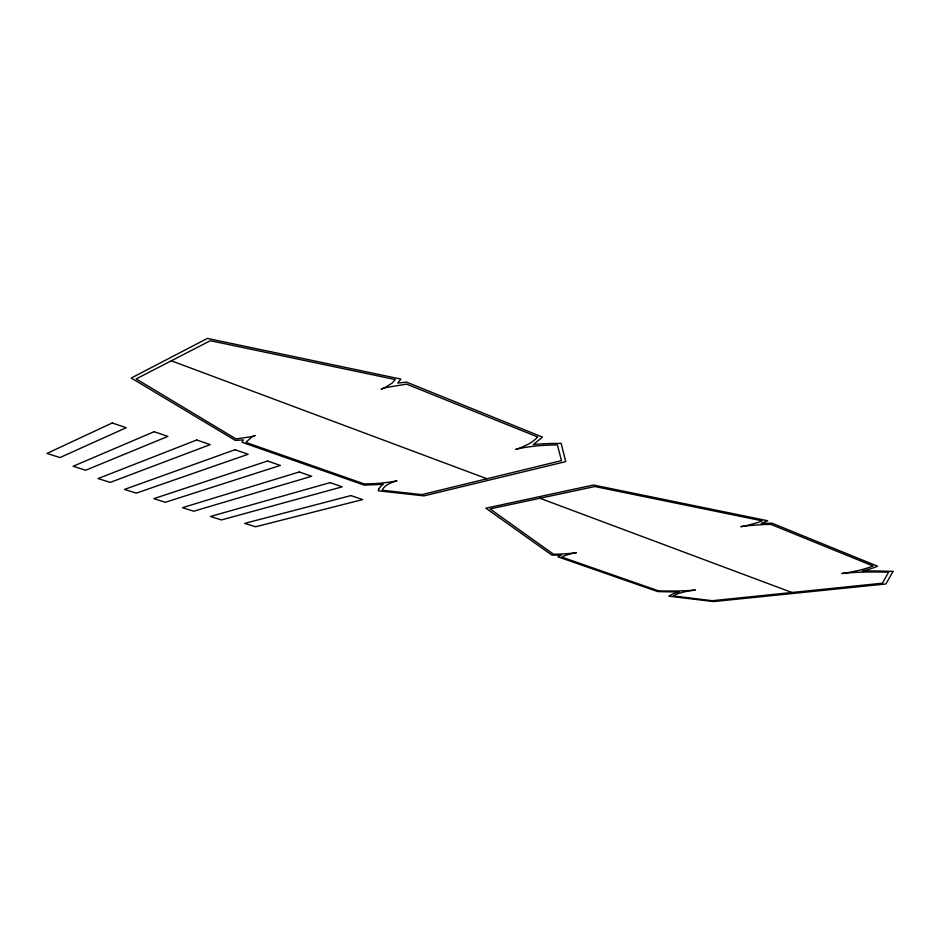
<?xml version="1.0" encoding="UTF-8"?>
<svg xmlns="http://www.w3.org/2000/svg" width="940" height="940" viewBox="0 0 940 940"><rect width="100%" height="100%" fill="white"/><g stroke="black" fill="none" stroke-linecap="round" stroke-linejoin="round"><path stroke-width="1.41" d="M539.924 498.259L791.974 592.505M171.327 360.796L486.967 478.765M379.137 488.553L378.139 490.798L423.94 495.873L565.739 461.611L561.157 443.363L551.557 443.492A112.6 33.593 7.7 0 0 539.49 444.044L533.262 444.585L542.521 437.1L406.562 382.145L397.726 383.05L400.91 379.09L207.399 338.412L131.236 378.045L235.435 440.472L243.331 439.873L242.026 442.294L364.262 485.122L383.214 484.312L381.382 485.745A99.969 26.931 9.3 0 0 379.137 488.553M246.445 441.788L246.116 442.47L364.203 483.912A132.023 38.423 11.7 0 0 381.852 483.054L389.759 482.103A131.788 38.352 11.7 0 0 396.986 480.81A96.362 25.956 9.3 0 0 389.795 483.419L387.033 484.934A96.362 25.956 9.3 0 0 382.239 490.245L421.849 494.628L561.474 460.623L557.408 444.937A108.523 32.371 7.7 0 0 534.519 446.147L527.751 447.017A108.523 32.371 7.7 0 0 515.778 449.379A147.275 48.669 10.6 0 0 522.711 446.841L528.726 443.915A147.533 48.763 10.6 0 0 537.633 436.959L406.644 384.131L386.493 387.456A96.491 31.619 9.6 0 0 381.147 389.148A104.81 36.449 12.4 0 0 385.776 387.174L391.91 383.238L395.282 379.56L210.325 340.703L136.159 378.914L235.999 438.921L251.297 436.701A91.121 26.579 13.2 0 0 255.304 435.455A84.06 23.735 11.1 0 0 251.944 436.936L246.445 441.788M888.5 572.249L882.484 583.188L712.238 600.707L673.169 595.972A93.577 20.539 6.7 0 1 683.85 592.012L685.894 591.554A93.577 20.539 6.7 0 1 695.33 590.062A124.174 30.797 7.8 0 1 686.788 590.649L677.705 590.966A124.386 30.856 7.8 0 1 658.364 590.802L561.756 557.079A79.771 19.047 7.7 0 1 564.47 555.752L571.837 553.531A79.771 19.047 7.7 0 1 576.432 552.673A84.024 21.702 8.9 0 1 571.309 553.343L559.793 554.118A84.024 21.702 8.9 0 1 553.495 554.201L490.046 508.916L594.844 486.532L762.058 520.807A98.007 28.482 6.8 0 1 757.675 522.593L747.018 525.53A98.007 28.482 6.8 0 1 740.849 526.659A93.201 24.299 5.7 0 1 747.57 525.754L762.657 524.602A93.201 24.299 5.7 0 1 770.87 524.391L873.002 565.951A140.906 37.788 6.2 0 1 859.113 570.322L850.876 572.061A140.659 37.718 6.2 0 1 841.899 573.506A106.972 24.757 5.1 0 1 856.034 572.401L859.818 572.225A106.972 24.757 5.1 0 1 888.5 572.249M893 571.414L885.962 583.963L713.495 601.588L668.845 596.16L671.336 594.726A96.761 21.244 6.7 0 1 675.637 592.881L679.138 591.801L672.899 591.859A127.194 31.549 7.8 0 1 662.911 591.73L657.659 591.566L557.925 556.809L561.356 555.058L551.968 555.152L485.874 508.188L593.493 485.017L767.686 520.748L761.259 523.427L771.999 523.169L877.584 566.221L874.294 567.502A144.125 38.646 6.2 0 1 867.326 569.781L862.274 571.109L870.428 570.98A110.626 25.603 5.1 0 1 883.389 571.12L893 571.414M112.189 422.965L47 453.421L59.96 457.557L126.207 427.724L112.189 422.965M154.148 431.695L73.109 466.264L85.658 470.247L167.872 436.395L154.148 431.695M196.742 439.979L98.077 478.554L110.239 482.396L210.208 444.62L196.742 439.979M235 449.72L124.48 489.435L136.3 493.147L248.137 454.267L235 449.72M267.571 461L153.808 498.658L165.346 502.289L280.355 465.429L267.571 461M299.261 471.974L182.454 507.671L193.722 511.219L311.692 476.274L299.261 471.974M330.093 482.643L210.431 516.471L221.441 519.938L342.207 486.838L330.093 482.643M350.961 495.568L244.729 523.369L255.551 526.788L362.664 499.587L350.961 495.568"/></g></svg>
